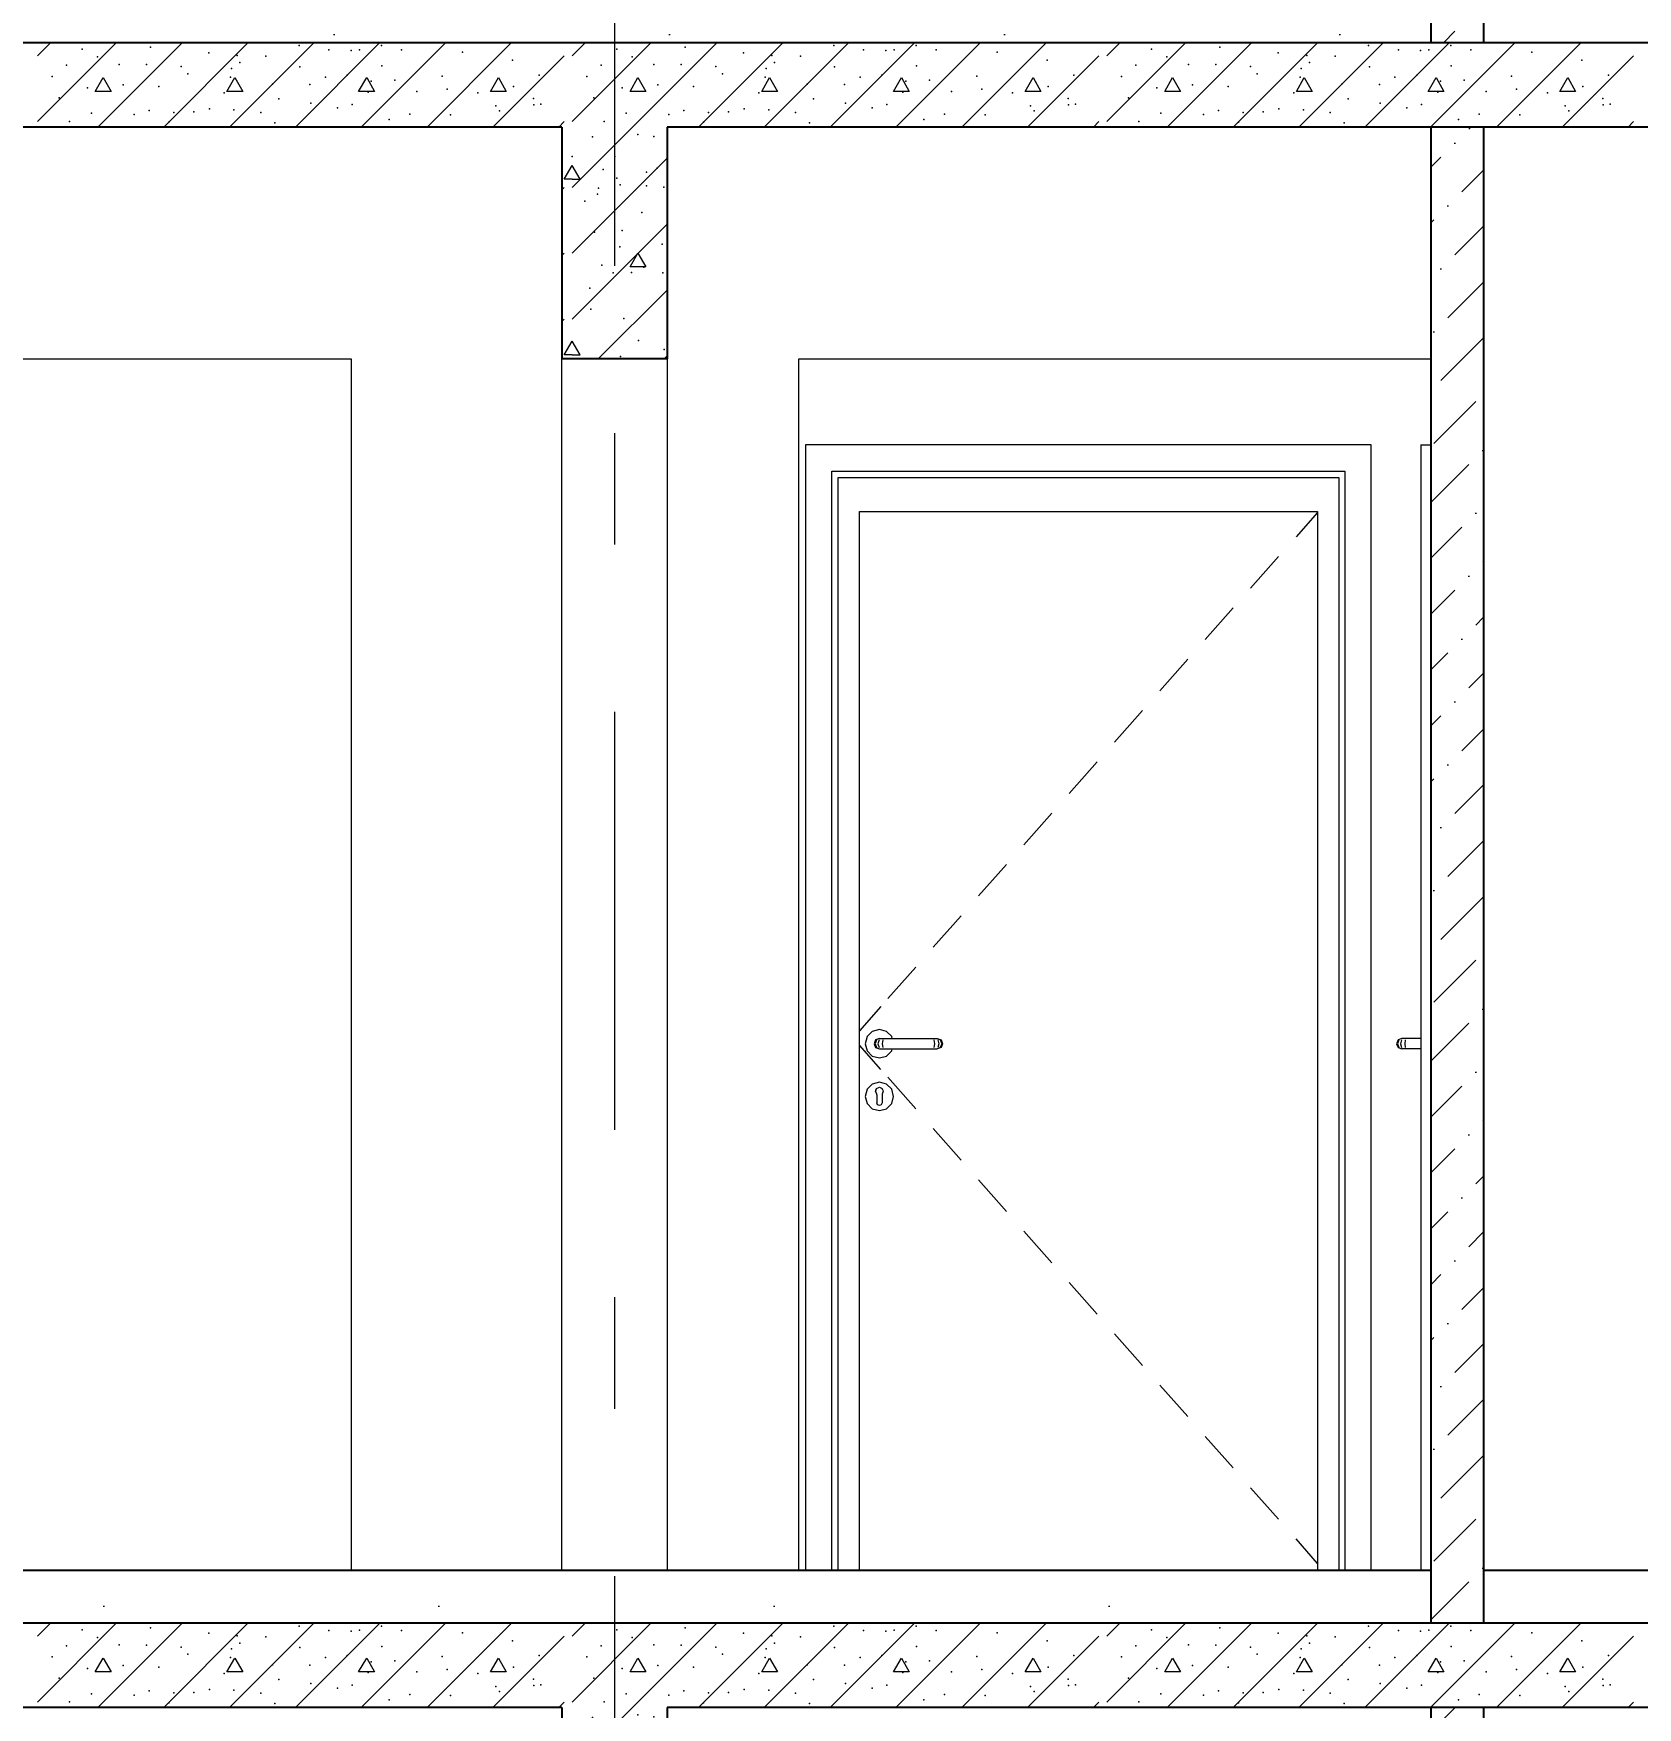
# Model space of a CAD drawing. Header units: millimetres. Extents: x 18162 to 7085488, y 72188 to 247925.
# Drawn here: x 4262510 to 4265555, y 122493 to 125670 of the extents above; entities that cross this region are included whole.
import ezdxf
from ezdxf.enums import TextEntityAlignment as Align

# ---------------------------------------------------------------- set-up
doc = ezdxf.new("R2010")
doc.units = ezdxf.units.MM
doc.header["$MEASUREMENT"] = 0
doc.linetypes.add('Double Dashed', pattern=[1093.611073, 529.166651, -211.666656, 141.111112, -211.666656])
for name, color, linetype in [('Archicad Doors', 7, 'Continuous'), ('Structural - Bearing', 7, 'Continuous'), ('Structural - Grid', 7, 'Continuous')]:
    doc.layers.add(name, color=color, linetype=linetype)
doc.styles.add('GENERATED_STYLE_3', font='', dxfattribs={"width": 0.8})
doc.styles.get('GENERATED_STYLE_3').set_extended_font_data('ISOCPEUR MON')
doc.dimstyles.new('GENERATED_STYLE__12', dxfattribs={"dimtxt": 330.000007, "dimasz": 171, "dimexe": 0.18, "dimexo": 150, "dimgap": 0, "dimtad": 1, "dimdec": 0, "dimzin": 0, "dimdsep": 46, "dimtxsty": 'GENERATED_STYLE_3', "dimblk": 'ARROWHEAD_2', "dimblk1": 'ARROWHEAD_2', "dimblk2": 'ARROWHEAD_2', "dimcen": 0.09, "dimclrd": 13, "dimclre": 13, "dimclrt": 13, "dimadec": 0, "dimazin": 0, "dimtfac": 1, "dimtdec": 4, "dimtmove": 0, "dimatfit": 3, "dimfxl": 1, "dimtolj": 1, "dimtzin": 0, "dimarcsym": 0})
pattern_1 = [(45, (4294986.58, 104752.7), (-106.066, 106.066), [112.5, -37.5, 0, -37.5]), (45, (4294999.84, 104872.03), (-106.066, 106.066), [112.5, -37.5, 0, -37.5])]
pattern_2 = [(0, (4294986.6, 104752.7), (0, 1169.134), [73.125, -601.875]), (0, (4295324.1, 105337.3), (0, 1169.134), [73.125, -601.875]), (60, (4294986.6, 104752.7), (-1012.5, 584.567), [73.125, -601.875]), (60, (4295661.6, 104752.7), (-1012.5, 584.567), [73.125, -601.875]), (120, (4295059.7, 104752.7), (1012.5, 584.567), [73.125, -601.875]), (120, (4295734.7, 104752.7), (1012.5, 584.567), [73.125, -601.875]), (0, (4294986.58, 104865.2), (0, 225), [0, -225, 0, -337.5]), (45, (4295099.08, 104865.2), (-159.099, 159.099), [0, -168.75, 0, -281.25])]

# ---------------------------------------------------------------- blocks, each defined once
blk = doc.blocks.new('*X1321', base_point=(4294986.6, 104752.7))
at = {"layer": 'Structural - Bearing', "color": 7, "linetype": 'Continuous', "lineweight": 9}
for p, q in [((4262517.7, 122628), (4262542.4, 122652.7)), ((4262517.7, 122503), (4262667.4, 122652.7)), ((4262632.4, 122492.7), (4262792.4, 122652.7)), ((4262757.4, 122492.7), (4262917.4, 122652.7)), ((4262882.4, 122492.7), (4263042.4, 122652.7)), ((4263007.4, 122492.7), (4263167.4, 122652.7)), ((4263132.4, 122492.7), (4263292.4, 122652.7)), ((4263257.4, 122492.7), (4263417.4, 122652.7)), ((4263532.8, 122628), (4263557.5, 122652.7)), ((4263532.8, 122503), (4263682.5, 122652.7)), ((4263647.5, 122492.7), (4263807.5, 122652.7)), ((4263772.5, 122492.7), (4263932.5, 122652.7)), ((4263897.5, 122492.7), (4264057.5, 122652.7)), ((4264022.5, 122492.7), (4264182.5, 122652.7)), ((4264147.5, 122492.7), (4264307.5, 122652.7)), ((4264272.5, 122492.7), (4264432.5, 122652.7)), ((4264547.9, 122628), (4264572.6, 122652.7)), ((4264547.9, 122503), (4264697.6, 122652.7)), ((4264662.6, 122492.7), (4264822.6, 122652.7)), ((4264787.6, 122492.7), (4264947.6, 122652.7)), ((4264912.6, 122492.7), (4265072.6, 122652.7)), ((4265037.6, 122492.7), (4265197.6, 122652.7)), ((4265162.6, 122492.7), (4265322.6, 122652.7)), ((4265287.6, 122492.7), (4265447.6, 122652.7)), ((4263382.4, 122492.7), (4263517.7, 122628)), ((4264397.5, 122492.7), (4264532.8, 122628)), ((4265412.6, 122492.7), (4265547.9, 122628)), ((4262627.5, 122560.3), (4262642.7, 122586.3)), ((4262657.6, 122560.3), (4262627.5, 122560.3)), ((4262642.7, 122586.3), (4262657.6, 122560.3)), ((4262877.5, 122560.3), (4262892.7, 122586.3)), ((4262907.6, 122560.3), (4262877.5, 122560.3)), ((4262892.7, 122586.3), (4262907.6, 122560.3)), ((4263127.5, 122560.3), (4263142.7, 122586.3)), ((4263157.6, 122560.3), (4263127.5, 122560.3)), ((4263142.7, 122586.3), (4263157.6, 122560.3)), ((4263377.5, 122560.3), (4263392.7, 122586.3)), ((4263407.6, 122560.3), (4263377.5, 122560.3)), ((4263392.7, 122586.3), (4263407.6, 122560.3)), ((4263642.7, 122560.3), (4263657.8, 122586.3)), ((4263672.7, 122560.3), (4263642.7, 122560.3)), ((4263657.8, 122586.3), (4263672.7, 122560.3)), ((4263892.7, 122560.3), (4263907.8, 122586.3)), ((4263922.7, 122560.3), (4263892.7, 122560.3)), ((4263907.8, 122586.3), (4263922.7, 122560.3)), ((4264142.7, 122560.3), (4264157.8, 122586.3)), ((4264172.7, 122560.3), (4264142.7, 122560.3)), ((4264157.8, 122586.3), (4264172.7, 122560.3)), ((4264392.7, 122560.3), (4264407.8, 122586.3)), ((4264422.7, 122560.3), (4264392.7, 122560.3)), ((4264407.8, 122586.3), (4264422.7, 122560.3)), ((4264657.8, 122560.3), (4264672.9, 122586.3)), ((4264687.8, 122560.3), (4264657.8, 122560.3)), ((4264672.9, 122586.3), (4264687.8, 122560.3)), ((4264907.8, 122560.3), (4264922.9, 122586.3)), ((4264937.8, 122560.3), (4264907.8, 122560.3)), ((4264922.9, 122586.3), (4264937.8, 122560.3)), ((4265157.8, 122560.3), (4265172.9, 122586.3)), ((4265187.8, 122560.3), (4265157.8, 122560.3)), ((4265172.9, 122586.3), (4265187.8, 122560.3)), ((4265407.8, 122560.3), (4265422.9, 122586.3)), ((4265437.8, 122560.3), (4265407.8, 122560.3)), ((4265422.9, 122586.3), (4265437.8, 122560.3)), ((4263507.4, 122492.7), (4263517.7, 122503)), ((4264522.5, 122492.7), (4264532.8, 122503)), ((4265537.6, 122492.7), (4265547.9, 122503))]:
    blk.add_line(p, q, dxfattribs=at)
for p in [(4262602.4, 122640.2), (4262631.6, 122625.7), (4262732.4, 122644), (4262843.2, 122633.7), (4262897.1, 122628.5), (4262951.2, 122627), (4263014.4, 122647), (4263071.1, 122638.9), (4263113.5, 122637.8), (4263128.9, 122639.3), (4263170.6, 122647.1), (4263208.9, 122638.9), (4263324.4, 122634.7), (4263617.5, 122640.2), (4263646.7, 122625.7), (4263747.6, 122644), (4263858.3, 122633.7), (4263912.2, 122628.5), (4263966.3, 122627), (4264029.5, 122647), (4264086.2, 122638.9), (4264128.6, 122637.8), (4264144, 122639.3), (4264185.8, 122647.1), (4264224, 122638.9), (4264339.5, 122634.7), (4264632.6, 122640.2), (4264661.8, 122625.7), (4264762.7, 122644), (4264873.4, 122633.7), (4264927.4, 122628.5), (4264981.5, 122627), (4265044.6, 122647), (4265101.4, 122638.9), (4265143.7, 122637.8), (4265159.2, 122639.3), (4265200.9, 122647.1), (4265239.2, 122638.9), (4265354.6, 122634.7), (4262572.8, 122610.1), (4262673.1, 122611.5), (4262724.8, 122611.2), (4262790.5, 122607.3), (4262803.4, 122593.8), (4262886.3, 122603.8), (4262902.2, 122615), (4263016.1, 122606.9), (4263105.9, 122591.2), (4263171.4, 122608.5), (4263286, 122589.3), (4263419.4, 122619.3), (4263470.3, 122591.2), (4263587.9, 122610.1), (4263688.2, 122611.5), (4263739.9, 122611.2), (4263805.6, 122607.3), (4263818.5, 122593.8), (4263901.4, 122603.8), (4263917.3, 122615), (4264031.2, 122606.9), (4264121, 122591.2), (4264186.5, 122608.5), (4264301.2, 122589.3), (4264434.6, 122619.3), (4264485.5, 122591.2), (4264603, 122610.1), (4264703.3, 122611.5), (4264755, 122611.2), (4264820.7, 122607.3), (4264833.6, 122593.8), (4264916.6, 122603.8), (4264932.4, 122615), (4265046.4, 122606.9), (4265136.2, 122591.2), (4265201.6, 122608.5), (4265316.3, 122589.3), (4265449.7, 122619.3), (4265500.6, 122591.2), (4262545.7, 122588.7), (4262612.7, 122566.8), (4262680.3, 122572.6), (4262747.9, 122569.3), (4262872.4, 122557.4), (4262884.4, 122587.4), (4262963.6, 122573.9), (4263035.1, 122573.2), (4263064.7, 122587.4), (4263145.8, 122559), (4263151, 122579.6), (4263196.1, 122581.5), (4263237.7, 122560.3), (4263295.7, 122564.6), (4263354, 122557.3), (4263421.4, 122569.3), (4263560.8, 122588.7), (4263627.8, 122566.8), (4263695.4, 122572.6), (4263763, 122569.3), (4263887.5, 122557.4), (4263899.5, 122587.4), (4263978.7, 122573.9), (4264050.2, 122573.2), (4264079.8, 122587.4), (4264160.9, 122559), (4264166.1, 122579.6), (4264211.2, 122581.5), (4264252.9, 122560.3), (4264310.8, 122564.6), (4264369.1, 122557.3), (4264436.5, 122569.3), (4264576, 122588.7), (4264642.9, 122566.8), (4264710.5, 122572.6), (4264778.1, 122569.3), (4264902.7, 122557.4), (4264914.7, 122587.4), (4264993.8, 122573.9), (4265065.3, 122573.2), (4265094.9, 122587.4), (4265176.1, 122559), (4265181.2, 122579.6), (4265226.4, 122581.5), (4265268, 122560.3), (4265325.9, 122564.6), (4265384.3, 122557.3), (4265451.6, 122569.3), (4262558.7, 122548.2), (4262844.5, 122526.8), (4262890.8, 122525.6), (4262975.8, 122546.2), (4263036.8, 122538.1), (4263087.5, 122529.2), (4263115.1, 122535.3), (4263387.9, 122532.6), (4263459.6, 122546.6), (4263459.8, 122534.8), (4263473.5, 122535.8), (4263573.8, 122548.2), (4263859.6, 122526.8), (4263906, 122525.6), (4263991, 122546.2), (4264051.9, 122538.1), (4264102.6, 122529.2), (4264130.2, 122535.3), (4264403, 122532.6), (4264474.7, 122546.6), (4264474.9, 122534.8), (4264488.7, 122535.8), (4264589, 122548.2), (4264874.7, 122526.8), (4264921.1, 122525.6), (4265006.1, 122546.2), (4265067, 122538.1), (4265117.7, 122529.2), (4265145.4, 122535.3), (4265418.1, 122532.6), (4265489.9, 122546.6), (4265490, 122534.8), (4265503.8, 122535.8), (4262578.8, 122503.4), (4262620.2, 122518.8), (4262701.1, 122516.2), (4262729.9, 122524.3), (4262767.3, 122501.8), (4262776.6, 122520.4), (4262814.4, 122521.3), (4262941.9, 122520.1), (4262968.5, 122500.6), (4263185.3, 122507.2), (4263224.7, 122517.3), (4263302, 122515.7), (4263394.7, 122523.4), (4263593.9, 122503.4), (4263635.3, 122518.8), (4263716.2, 122516.2), (4263745, 122524.3), (4263782.4, 122501.8), (4263791.7, 122520.4), (4263829.6, 122521.3), (4263957, 122520.1), (4263983.6, 122500.6), (4264200.4, 122507.2), (4264239.9, 122517.3), (4264317.1, 122515.7), (4264409.8, 122523.4), (4264609, 122503.4), (4264650.5, 122518.8), (4264731.4, 122516.2), (4264760.1, 122524.3), (4264797.6, 122501.8), (4264806.8, 122520.4), (4264844.7, 122521.3), (4264972.2, 122520.1), (4264998.8, 122500.6), (4265215.6, 122507.2), (4265255, 122517.3), (4265332.2, 122515.7), (4265425, 122523.4)]:
    blk.add_point(p, dxfattribs=at)
blk = doc.blocks.new('*X1334', base_point=(4294986.6, 104752.7))
at = {"layer": 'Structural - Bearing', "color": 7, "linetype": 'Continuous', "lineweight": 9}
for p, q in [((4262517.7, 125628), (4262542.3, 125652.7)), ((4262517.7, 125503), (4262667.3, 125652.7)), ((4262632.3, 125492.7), (4262792.3, 125652.7)), ((4262757.3, 125492.7), (4262917.3, 125652.7)), ((4262882.3, 125492.7), (4263042.3, 125652.7)), ((4263007.3, 125492.7), (4263167.3, 125652.7)), ((4263132.3, 125492.7), (4263292.3, 125652.7)), ((4263257.3, 125492.7), (4263417.3, 125652.7)), ((4263532.8, 125628), (4263557.5, 125652.7)), ((4263532.8, 125503), (4263682.5, 125652.7)), ((4263647.5, 125492.7), (4263807.5, 125652.7)), ((4263772.5, 125492.7), (4263932.5, 125652.7)), ((4263897.5, 125492.7), (4264057.5, 125652.7)), ((4264022.5, 125492.7), (4264182.5, 125652.7)), ((4264147.5, 125492.7), (4264307.5, 125652.7)), ((4264272.5, 125492.7), (4264432.5, 125652.7)), ((4264547.9, 125628), (4264572.6, 125652.7)), ((4264547.9, 125503), (4264697.6, 125652.7)), ((4264662.6, 125492.7), (4264822.6, 125652.7)), ((4264787.6, 125492.7), (4264947.6, 125652.7)), ((4264912.6, 125492.7), (4265072.6, 125652.7)), ((4265037.6, 125492.7), (4265197.6, 125652.7)), ((4265162.6, 125492.7), (4265322.6, 125652.7)), ((4265287.6, 125492.7), (4265447.6, 125652.7)), ((4263382.3, 125492.7), (4263517.7, 125628)), ((4264397.5, 125492.7), (4264532.8, 125628)), ((4265412.6, 125492.7), (4265547.9, 125628)), ((4262627.5, 125560.4), (4262642.7, 125586.4)), ((4262642.7, 125586.4), (4262657.6, 125560.3)), ((4262877.5, 125560.4), (4262892.7, 125586.4)), ((4262892.7, 125586.4), (4262907.6, 125560.3)), ((4263127.5, 125560.4), (4263142.7, 125586.4)), ((4263142.7, 125586.4), (4263157.6, 125560.3)), ((4263377.5, 125560.4), (4263392.7, 125586.4)), ((4263392.7, 125586.4), (4263407.6, 125560.3)), ((4263642.7, 125560.4), (4263657.8, 125586.4)), ((4263657.8, 125586.4), (4263672.7, 125560.3)), ((4263892.7, 125560.4), (4263907.8, 125586.4)), ((4263907.8, 125586.4), (4263922.7, 125560.3)), ((4264142.7, 125560.4), (4264157.8, 125586.4)), ((4264157.8, 125586.4), (4264172.7, 125560.3)), ((4264392.7, 125560.4), (4264407.8, 125586.4)), ((4264407.8, 125586.4), (4264422.7, 125560.3)), ((4264657.8, 125560.4), (4264672.9, 125586.4)), ((4264672.9, 125586.4), (4264687.8, 125560.3)), ((4264907.8, 125560.4), (4264922.9, 125586.4)), ((4264922.9, 125586.4), (4264937.8, 125560.3)), ((4265157.8, 125560.4), (4265172.9, 125586.4)), ((4265172.9, 125586.4), (4265187.8, 125560.3)), ((4265407.8, 125560.4), (4265422.9, 125586.4)), ((4265422.9, 125586.4), (4265437.8, 125560.3)), ((4262657.6, 125560.3), (4262627.5, 125560.4)), ((4262907.6, 125560.3), (4262877.5, 125560.4)), ((4263157.6, 125560.3), (4263127.5, 125560.4)), ((4263407.6, 125560.3), (4263377.5, 125560.4)), ((4263672.7, 125560.3), (4263642.7, 125560.4)), ((4263922.7, 125560.3), (4263892.7, 125560.4)), ((4264172.7, 125560.3), (4264142.7, 125560.4)), ((4264422.7, 125560.3), (4264392.7, 125560.4)), ((4264687.8, 125560.3), (4264657.8, 125560.4)), ((4264937.8, 125560.3), (4264907.8, 125560.4)), ((4265187.8, 125560.3), (4265157.8, 125560.4)), ((4265437.8, 125560.3), (4265407.8, 125560.4)), ((4263507.3, 125492.7), (4263517.7, 125503)), ((4264522.5, 125492.7), (4264532.8, 125503)), ((4265537.6, 125492.7), (4265547.9, 125503))]:
    blk.add_line(p, q, dxfattribs=at)
for p in [(4262602.4, 125640.2), (4262732.4, 125644.1), (4263014.4, 125647.1), (4263128.9, 125639.4), (4263170.6, 125647.1), (4263617.5, 125640.2), (4263747.6, 125644.1), (4264029.5, 125647.1), (4264144, 125639.4), (4264185.8, 125647.1), (4264632.6, 125640.2), (4264762.7, 125644.1), (4265044.6, 125647.1), (4265159.2, 125639.4), (4265200.9, 125647.1), (4262572.8, 125610.2), (4262631.6, 125625.7), (4262673.1, 125611.6), (4262724.8, 125611.2), (4262843.2, 125633.8), (4262897.1, 125628.6), (4262902.2, 125615), (4262951.2, 125627), (4263071.1, 125638.9), (4263113.5, 125637.8), (4263171.4, 125608.6), (4263208.9, 125638.9), (4263324.4, 125634.7), (4263419.4, 125619.3), (4263587.9, 125610.2), (4263646.7, 125625.7), (4263688.2, 125611.6), (4263739.9, 125611.2), (4263858.3, 125633.8), (4263912.2, 125628.6), (4263917.3, 125615), (4263966.3, 125627), (4264086.2, 125638.9), (4264128.6, 125637.8), (4264186.5, 125608.6), (4264224, 125638.9), (4264339.5, 125634.7), (4264434.6, 125619.3), (4264603, 125610.2), (4264661.8, 125625.7), (4264703.3, 125611.6), (4264755, 125611.2), (4264873.4, 125633.8), (4264927.4, 125628.6), (4264932.4, 125615), (4264981.5, 125627), (4265101.4, 125638.9), (4265143.7, 125637.8), (4265201.6, 125608.6), (4265239.2, 125638.9), (4265354.6, 125634.7), (4265449.7, 125619.3), (4262545.7, 125588.7), (4262790.5, 125607.3), (4262803.4, 125593.9), (4262884.4, 125587.4), (4262886.3, 125603.9), (4263016.1, 125606.9), (4263064.7, 125587.4), (4263105.9, 125591.3), (4263151, 125579.7), (4263196.1, 125581.6), (4263286, 125589.3), (4263470.3, 125591.3), (4263560.8, 125588.7), (4263805.6, 125607.3), (4263818.5, 125593.9), (4263899.5, 125587.4), (4263901.4, 125603.9), (4264031.2, 125606.9), (4264079.8, 125587.4), (4264121, 125591.3), (4264166.1, 125579.7), (4264211.2, 125581.6), (4264301.2, 125589.3), (4264485.5, 125591.3), (4264576, 125588.7), (4264820.7, 125607.3), (4264833.6, 125593.9), (4264914.7, 125587.4), (4264916.6, 125603.9), (4265046.4, 125606.9), (4265094.9, 125587.4), (4265136.2, 125591.3), (4265181.2, 125579.7), (4265226.4, 125581.6), (4265316.3, 125589.3), (4265500.6, 125591.3), (4262558.7, 125548.2), (4262612.7, 125566.8), (4262680.3, 125572.6), (4262747.9, 125569.4), (4262872.4, 125557.5), (4262963.6, 125573.9), (4262975.8, 125546.2), (4263035.1, 125573.3), (4263145.8, 125559.1), (4263237.7, 125560.4), (4263295.7, 125564.7), (4263354, 125557.3), (4263421.4, 125569.4), (4263459.6, 125546.7), (4263573.8, 125548.2), (4263627.8, 125566.8), (4263695.4, 125572.6), (4263763, 125569.4), (4263887.5, 125557.5), (4263978.7, 125573.9), (4263991, 125546.2), (4264050.2, 125573.3), (4264160.9, 125559.1), (4264252.9, 125560.4), (4264310.8, 125564.7), (4264369.1, 125557.3), (4264436.5, 125569.4), (4264474.7, 125546.7), (4264589, 125548.2), (4264642.9, 125566.8), (4264710.5, 125572.6), (4264778.1, 125569.4), (4264902.7, 125557.5), (4264993.8, 125573.9), (4265006.1, 125546.2), (4265065.3, 125573.3), (4265176.1, 125559.1), (4265268, 125560.4), (4265325.9, 125564.7), (4265384.3, 125557.3), (4265451.6, 125569.4), (4265489.9, 125546.7), (4262620.2, 125518.9), (4262701.1, 125516.2), (4262729.9, 125524.3), (4262776.6, 125520.4), (4262814.4, 125521.4), (4262844.5, 125526.9), (4262890.8, 125525.6), (4262941.9, 125520.1), (4263036.8, 125538.1), (4263087.5, 125529.2), (4263115.1, 125535.3), (4263224.7, 125517.3), (4263302, 125515.8), (4263387.9, 125532.7), (4263394.7, 125523.5), (4263459.8, 125534.9), (4263473.5, 125535.9), (4263635.3, 125518.9), (4263716.2, 125516.2), (4263745, 125524.3), (4263791.7, 125520.4), (4263829.6, 125521.4), (4263859.6, 125526.9), (4263906, 125525.6), (4263957, 125520.1), (4264051.9, 125538.1), (4264102.6, 125529.2), (4264130.2, 125535.3), (4264239.9, 125517.3), (4264317.1, 125515.8), (4264403, 125532.7), (4264409.8, 125523.5), (4264474.9, 125534.9), (4264488.7, 125535.9), (4264650.5, 125518.9), (4264731.4, 125516.2), (4264760.1, 125524.3), (4264806.8, 125520.4), (4264844.7, 125521.4), (4264874.7, 125526.9), (4264921.1, 125525.6), (4264972.2, 125520.1), (4265067, 125538.1), (4265117.7, 125529.2), (4265145.4, 125535.3), (4265255, 125517.3), (4265332.2, 125515.8), (4265418.1, 125532.7), (4265425, 125523.5), (4265490, 125534.9), (4265503.8, 125535.9), (4262578.8, 125503.4), (4262767.3, 125501.9), (4262968.5, 125500.6), (4263185.3, 125507.2), (4263593.9, 125503.4), (4263782.4, 125501.9), (4263983.6, 125500.6), (4264200.4, 125507.2), (4264609, 125503.4), (4264797.6, 125501.9), (4264998.8, 125500.6), (4265215.6, 125507.2)]:
    blk.add_point(p, dxfattribs=at)
blk = doc.blocks.new('*X1459', base_point=(4294986.6, 104752.7))
at = {"layer": 'Structural - Bearing', "color": 7, "linetype": 'Continuous', "lineweight": 9}
for p, q in [((4263532.8, 122378), (4263647.5, 122492.7)), ((4263532.8, 122253), (4263713.1, 122433.3)), ((4263517.7, 122393.7), (4263532.8, 122419.7)), ((4263547.9, 122393.7), (4263532.8, 122419.7)), ((4263513.1, 122373.4), (4263517.7, 122378)), ((4263532.8, 122393.6), (4263517.7, 122393.7)), ((4263532.8, 122393.6), (4263547.9, 122393.7)), ((4263532.8, 122128), (4263713.1, 122308.3)), ((4263513.1, 122248.4), (4263517.7, 122253)), ((4263642.7, 122227), (4263657.8, 122253)), ((4263657.8, 122253), (4263672.7, 122227)), ((4263672.7, 122227), (4263642.7, 122227)), ((4263582.5, 122052.7), (4263713.1, 122183.3)), ((4263513.1, 122123.4), (4263517.7, 122128)), ((4263517.7, 122060.3), (4263532.8, 122086.3)), ((4263547.9, 122060.3), (4263532.8, 122086.3)), ((4263532.8, 122060.3), (4263517.7, 122060.3)), ((4263532.8, 122060.3), (4263547.9, 122060.3)), ((4263707.5, 122052.7), (4263713.1, 122058.3))]:
    blk.add_line(p, q, dxfattribs=at)
for p in [(4263571.3, 122474), (4263657.3, 122478.6), (4263687.9, 122475), (4263532.8, 122436.7), (4263613.6, 122436.7), (4263591.7, 122412.2), (4263673.8, 122406.7), (4263694.1, 122414.2), (4263583.1, 122376.6), (4263617.5, 122395.5), (4263623.9, 122382.6), (4263673.8, 122381), (4263706.7, 122378.2), (4263557, 122351.7), (4263580.9, 122365), (4263665, 122330.3), (4263575.4, 122293.2), (4263627.8, 122296.3), (4263623.3, 122265.4), (4263703.8, 122270.6), (4263589.3, 122230.4), (4263610.6, 122216.1), (4263645.8, 122216.5), (4263669, 122226.8), (4263705.2, 122215.9), (4263566.1, 122186.6), (4263568, 122147.1), (4263631, 122129.4), (4263658.8, 122087.7), (4263624.8, 122056.8), (4263707.2, 122070.6)]:
    blk.add_point(p, dxfattribs=at)
blk = doc.blocks.new('*X1460', base_point=(4294986.6, 104752.7))
at = {"layer": 'Structural - Bearing', "color": 7, "linetype": 'Continuous', "lineweight": 9}
for p, q in [((4263532.8, 125378), (4263647.5, 125492.7)), ((4263517.7, 125393.7), (4263532.8, 125419.7)), ((4263532.8, 125253), (4263713.1, 125433.3)), ((4263547.9, 125393.7), (4263532.8, 125419.7)), ((4263532.8, 125393.7), (4263517.7, 125393.7)), ((4263532.8, 125393.7), (4263547.9, 125393.7)), ((4263513.1, 125373.5), (4263517.7, 125378)), ((4263532.8, 125128), (4263713.1, 125308.3)), ((4263513.1, 125248.5), (4263517.7, 125253)), ((4263642.7, 125227), (4263657.8, 125253.1)), ((4263672.7, 125227), (4263642.7, 125227)), ((4263657.8, 125253.1), (4263672.7, 125227)), ((4263582.5, 125052.7), (4263713.1, 125183.3)), ((4263513.1, 125123.5), (4263517.7, 125128)), ((4263517.7, 125060.4), (4263532.8, 125086.4)), ((4263547.9, 125060.4), (4263532.8, 125086.4)), ((4263532.8, 125060.4), (4263517.7, 125060.4)), ((4263532.8, 125060.4), (4263547.9, 125060.4)), ((4263707.5, 125052.7), (4263713.1, 125058.3))]:
    blk.add_line(p, q, dxfattribs=at)
for p in [(4263571.3, 125474), (4263657.3, 125478.7), (4263687.9, 125475), (4263532.8, 125436.7), (4263613.6, 125436.7), (4263591.7, 125412.3), (4263617.5, 125395.5), (4263673.8, 125406.7), (4263694.1, 125414.3), (4263580.9, 125365.1), (4263583.1, 125376.7), (4263623.9, 125382.7), (4263673.8, 125381.1), (4263706.7, 125378.2), (4263557, 125351.8), (4263665, 125330.3), (4263575.4, 125293.2), (4263627.8, 125296.4), (4263623.3, 125265.4), (4263703.8, 125270.6), (4263589.3, 125230.5), (4263669, 125226.8), (4263610.6, 125216.2), (4263645.8, 125216.5), (4263705.2, 125216), (4263566.1, 125186.6), (4263568, 125147.2), (4263631, 125129.4), (4263658.8, 125087.7), (4263707.2, 125070.7), (4263624.8, 125056.8)]:
    blk.add_point(p, dxfattribs=at)
blk = doc.blocks.new('Standard grid marker[365]_3', base_point=(4263613.1, 164752.7))
at = {"layer": 'Structural - Grid', "color": 13, "linetype": 'Double Dashed', "lineweight": 13, "ltscale": 1.5}
blk.add_line((4263613.1, 163752.7), (4263613.1, 97752.7), dxfattribs=at)
at = {"layer": 'Structural - Grid', "color": 13, "lineweight": 13, "style": 'GENERATED_STYLE_3'}
blk.add_attdef('AC_MarkerText_1', text='', height=375, rotation=360, dxfattribs=at).set_placement((4263613.1, 96490.2), align=Align.TOP_CENTER)
blk = doc.blocks.new('*D1659', base_point=(4294986.6, 104752.7))
at = {"color": 12, "linetype": 'Continuous', "lineweight": 35}
for p, q in [((4268368, 122557.7), (4268593, 122427.8)), ((4268368, 119817.7), (4268593, 119687.8))]:
    blk.add_line(p, q, dxfattribs=at)
at = {"color": 13, "linetype": 'Continuous', "lineweight": 13}
for p, q in [((4268649.2, 122492.7), (4268311.7, 122492.7)), ((4268480.5, 119752.7), (4268480.5, 122492.7)), ((4268649.2, 119752.7), (4268311.7, 119752.7))]:
    blk.add_line(p, q, dxfattribs=at)
at = {"color": 13, "lineweight": 13, "char_height": 330, "attachment_point": 7, "rotation": 90, "style": 'GENERATED_STYLE_3'}
for s, insert in [('\\A1;{\\pql;\\fISOCPEUR MON|b0|i0|c0|p0;\\W0.800000;260}', (4268510.3, 121874.4)), ('\\A1;{\\pql;\\fISOCPEUR MON|b0|i0|c0|p0;\\W0.800000;2,740}', (4268576.1, 120417.9))]:
    blk.add_mtext(s, dxfattribs=dict(at, insert=insert))
blk = doc.blocks.new('ARROWHEAD_2')
at = {"color": 0, "linetype": 'Continuous', "lineweight": 0}
for p, q in [((-0.378, -0.655), (0.378, 0.655)), ((0, 0), (-1, 0))]:
    blk.add_line(p, q, dxfattribs=at)
blk = doc.blocks.new('*D1660', base_point=(4294986.6, 104752.7))
at = {"color": 12, "linetype": 'Continuous', "lineweight": 35}
for p, q in [((4268368, 122817.7), (4268593, 122687.8)), ((4268368, 122557.7), (4268593, 122427.8))]:
    blk.add_line(p, q, dxfattribs=at)
at = {"color": 13, "linetype": 'Continuous', "lineweight": 13}
for p, q in [((4268649.2, 122752.7), (4268311.7, 122752.7)), ((4268480.5, 122492.7), (4268480.5, 122752.7)), ((4268649.2, 122492.7), (4268311.7, 122492.7))]:
    blk.add_line(p, q, dxfattribs=at)
blk = doc.blocks.new('*D1661', base_point=(4294986.6, 104752.7))
at = {"color": 12, "linetype": 'Continuous', "lineweight": 35}
for p, q in [((4268368, 125557.7), (4268593, 125427.8)), ((4268368, 122817.7), (4268593, 122687.8))]:
    blk.add_line(p, q, dxfattribs=at)
at = {"color": 13, "linetype": 'Continuous', "lineweight": 13}
for p, q in [((4268649.2, 125492.7), (4268311.7, 125492.7)), ((4268480.5, 122752.7), (4268480.5, 125492.7)), ((4268649.2, 122752.7), (4268311.7, 122752.7))]:
    blk.add_line(p, q, dxfattribs=at)
at = {"color": 13, "lineweight": 13, "char_height": 330, "attachment_point": 7, "rotation": 90, "style": 'GENERATED_STYLE_3'}
for s, insert in [('\\A1;{\\pql;\\fISOCPEUR MON|b0|i0|c0|p0;\\W0.800000;260}', (4268510.3, 124874.4)), ('\\A1;{\\pql;\\fISOCPEUR MON|b0|i0|c0|p0;\\W0.800000;2,740}', (4268576.1, 123417.9))]:
    blk.add_mtext(s, dxfattribs=dict(at, insert=insert))
blk = doc.blocks.new('*D1662', base_point=(4294986.6, 104752.7))
at = {"color": 12, "linetype": 'Continuous', "lineweight": 35}
for p, q in [((4268368, 125817.7), (4268593, 125687.8)), ((4268368, 125557.7), (4268593, 125427.8))]:
    blk.add_line(p, q, dxfattribs=at)
at = {"color": 13, "linetype": 'Continuous', "lineweight": 13}
for p, q in [((4268649.2, 125752.7), (4268311.7, 125752.7)), ((4268480.5, 125492.7), (4268480.5, 125752.7)), ((4268649.2, 125492.7), (4268311.7, 125492.7))]:
    blk.add_line(p, q, dxfattribs=at)
blk = doc.blocks.new('*D1703', base_point=(4294986.6, 104752.7))
at = {"color": 12, "linetype": 'Continuous', "lineweight": 35}
for p, q in [((4271333.2, 122117.7), (4271558.2, 121987.8)), ((4271333.2, 119817.7), (4271558.2, 119687.8))]:
    blk.add_line(p, q, dxfattribs=at)
at = {"color": 13, "linetype": 'Continuous', "lineweight": 13}
for p, q in [((4271614.4, 122052.7), (4270763.1, 122052.7)), ((4271445.7, 119752.7), (4271445.7, 122052.7)), ((4271614.4, 119752.7), (4271276.9, 119752.7))]:
    blk.add_line(p, q, dxfattribs=at)
at = {"color": 13, "lineweight": 13, "char_height": 330, "attachment_point": 7, "rotation": 90, "style": 'GENERATED_STYLE_3'}
for s, insert in [('\\A1;{\\pql;\\fISOCPEUR MON|b0|i0|c0|p0;\\W0.800000;440}', (4271096, 121969.7)), ('\\A1;{\\pql;\\fISOCPEUR MON|b0|i0|c0|p0;\\W0.800000;2,300}', (4271541.3, 120764.4)), ('\\A1;{\\pql;\\fISOCPEUR MON|b0|i0|c0|p0;\\W0.800000;260}', (4271475.5, 119817.7))]:
    blk.add_mtext(s, dxfattribs=dict(at, insert=insert))
blk = doc.blocks.new('*D1704', base_point=(4294986.6, 104752.7))
at = {"color": 12, "linetype": 'Continuous', "lineweight": 35}
for p, q in [((4271333.2, 122557.7), (4271558.2, 122427.8)), ((4271333.2, 122117.7), (4271558.2, 121987.8))]:
    blk.add_line(p, q, dxfattribs=at)
at = {"color": 13, "linetype": 'Continuous', "lineweight": 13}
for p, q in [((4271614.4, 122492.7), (4271276.9, 122492.7)), ((4271445.7, 122052.7), (4271445.7, 122492.7)), ((4271614.4, 122052.7), (4270763.1, 122052.7))]:
    blk.add_line(p, q, dxfattribs=at)
blk = doc.blocks.new('*D1705', base_point=(4294986.6, 104752.7))
at = {"color": 12, "linetype": 'Continuous', "lineweight": 35}
for p, q in [((4271333.2, 122817.7), (4271558.2, 122687.8)), ((4271333.2, 122557.7), (4271558.2, 122427.8))]:
    blk.add_line(p, q, dxfattribs=at)
at = {"color": 13, "linetype": 'Continuous', "lineweight": 13}
for p, q in [((4271614.4, 122752.7), (4271276.9, 122752.7)), ((4271445.7, 122492.7), (4271445.7, 122752.7)), ((4271614.4, 122492.7), (4271276.9, 122492.7))]:
    blk.add_line(p, q, dxfattribs=at)
blk = doc.blocks.new('*D1706', base_point=(4294986.6, 104752.7))
at = {"color": 12, "linetype": 'Continuous', "lineweight": 35}
for p, q in [((4271333.2, 125117.7), (4271558.2, 124987.8)), ((4271333.2, 122817.7), (4271558.2, 122687.8))]:
    blk.add_line(p, q, dxfattribs=at)
at = {"color": 13, "linetype": 'Continuous', "lineweight": 13}
for p, q in [((4271614.4, 125052.7), (4270763.1, 125052.7)), ((4271445.7, 122752.7), (4271445.7, 125052.7)), ((4271614.4, 122752.7), (4271276.9, 122752.7))]:
    blk.add_line(p, q, dxfattribs=at)
at = {"color": 13, "lineweight": 13, "char_height": 330, "attachment_point": 7, "rotation": 90, "style": 'GENERATED_STYLE_3'}
for s, insert in [('\\A1;{\\pql;\\fISOCPEUR MON|b0|i0|c0|p0;\\W0.800000;440}', (4271096, 124969.7)), ('\\A1;{\\pql;\\fISOCPEUR MON|b0|i0|c0|p0;\\W0.800000;2,300}', (4271541.3, 123764.4)), ('\\A1;{\\pql;\\fISOCPEUR MON|b0|i0|c0|p0;\\W0.800000;260}', (4271475.5, 122817.7))]:
    blk.add_mtext(s, dxfattribs=dict(at, insert=insert))
blk = doc.blocks.new('*D1707', base_point=(4294986.6, 104752.7))
at = {"color": 12, "linetype": 'Continuous', "lineweight": 35}
for p, q in [((4271333.2, 125557.7), (4271558.2, 125427.8)), ((4271333.2, 125117.7), (4271558.2, 124987.8))]:
    blk.add_line(p, q, dxfattribs=at)
at = {"color": 13, "linetype": 'Continuous', "lineweight": 13}
for p, q in [((4271614.4, 125492.7), (4271276.9, 125492.7)), ((4271445.7, 125052.7), (4271445.7, 125492.7)), ((4271614.4, 125052.7), (4270763.1, 125052.7))]:
    blk.add_line(p, q, dxfattribs=at)
blk = doc.blocks.new('*D1708', base_point=(4294986.6, 104752.7))
at = {"color": 12, "linetype": 'Continuous', "lineweight": 35}
for p, q in [((4271333.2, 125817.7), (4271558.2, 125687.8)), ((4271333.2, 125557.7), (4271558.2, 125427.8))]:
    blk.add_line(p, q, dxfattribs=at)
at = {"color": 13, "linetype": 'Continuous', "lineweight": 13}
for p, q in [((4271614.4, 125752.7), (4271276.9, 125752.7)), ((4271445.7, 125492.7), (4271445.7, 125752.7)), ((4271614.4, 125492.7), (4271276.9, 125492.7))]:
    blk.add_line(p, q, dxfattribs=at)

msp = doc.modelspace()

# ---------------------------------------------------------------- hatches: boundary and pattern name
at = {"layer": 'Structural - Bearing', "linetype": 'Continuous', "lineweight": 9}
h = msp.add_hatch(dxfattribs=at)
h.set_pattern_fill('Dot___Dashed_0003', style=0, pattern_type=2)
h.set_pattern_definition(pattern_1)
h.paths.add_polyline_path([(4265263.1, 128492.7), (4265163.1, 128492.7), (4265163.1, 125652.7), (4265263.1, 125652.7)])
h = msp.add_hatch(dxfattribs=at)
h.set_pattern_fill('Lightweight_Concrete_0003', style=0, pattern_type=2)
h.set_pattern_definition(pattern_2)
h.paths.add_polyline_path([(4259913.1, 125752.7), (4259913.1, 125652.7), (4265163.1, 125652.7), (4265163.1, 125752.7)])
h = msp.add_hatch(dxfattribs=at)
h.set_pattern_fill('Lightweight_Concrete_0003', style=0, pattern_type=2)
h.set_pattern_definition(pattern_2)
h.paths.add_polyline_path([(4265263.1, 125752.7), (4265263.1, 125652.7), (4267513.1, 125652.7), (4267513.1, 125752.7)])
h = msp.add_hatch(dxfattribs=at)
h.set_pattern_fill('Dot___Dashed_0003', style=0, pattern_type=2)
h.set_pattern_definition(pattern_1)
h.paths.add_polyline_path([(4265263.1, 125492.7), (4265163.1, 125492.7), (4265163.1, 122652.7), (4265263.1, 122652.7)])
h = msp.add_hatch(dxfattribs=at)
h.set_pattern_fill('Lightweight_Concrete_0003', style=0, pattern_type=2)
h.set_pattern_definition(pattern_2)
h.paths.add_polyline_path([(4259913.1, 122752.7), (4259913.1, 122652.7), (4265163.1, 122652.7), (4265163.1, 122752.7)])
h = msp.add_hatch(dxfattribs=at)
h.set_pattern_fill('Lightweight_Concrete_0003', style=0, pattern_type=2)
h.set_pattern_definition(pattern_2)
h.paths.add_polyline_path([(4265263.1, 122752.7), (4265263.1, 122652.7), (4267513.1, 122652.7), (4267513.1, 122752.7)])
h = msp.add_hatch(dxfattribs=at)
h.set_pattern_fill('Dot___Dashed_0003', style=0, pattern_type=2)
h.set_pattern_definition(pattern_1)
h.paths.add_polyline_path([(4265263.1, 122492.7), (4265163.1, 122492.7), (4265163.1, 119652.7), (4265263.1, 119652.7)])

# ---------------------------------------------------------------- linework, layer by layer
at = {"layer": 'Archicad Doors', "color": 7, "linetype": 'Continuous', "lineweight": 9}
for p, q in [((4260413.3, 125052.7), (4263113.3, 125052.7)), ((4263113.3, 125052.7), (4263113.3, 122752.7)), ((4263513.1, 122752.7), (4263513.1, 125052.7)), ((4263713.1, 125052.7), (4263713.1, 122752.7)), ((4263963.1, 122752.7), (4263963.1, 125052.7)), ((4263963.1, 125052.7), (4265163.1, 125052.7)), ((4263976.1, 124889.7), (4263976.1, 122752.7)), ((4265050.1, 124889.7), (4263976.1, 124889.7)), ((4265050.1, 122752.7), (4265050.1, 124889.7)), ((4265144.1, 124889.7), (4265144.1, 122752.7)), ((4265144.1, 124889.7), (4265163.1, 124889.7)), ((4264026.1, 122752.7), (4264026.1, 124839.7)), ((4264026.1, 124839.7), (4265000.1, 124839.7)), ((4264038.1, 122752.7), (4264038.1, 124827.7)), ((4264038.1, 124827.7), (4264988.1, 124827.7)), ((4264988.1, 124827.7), (4264988.1, 122752.7)), ((4265000.1, 124839.7), (4265000.1, 122752.7)), ((4264078.1, 122752.7), (4264078.1, 124762.7)), ((4264078.1, 124762.7), (4264948.1, 124762.7)), ((4264948.1, 124761.1), (4264907.1, 124714.8)), ((4264948.1, 124762.7), (4264948.1, 122752.7)), ((4264874, 124677.3), (4264821, 124617.4)), ((4264787.9, 124579.9), (4264734.9, 124520)), ((4264701.7, 124482.5), (4264648.8, 124422.6)), ((4264615.6, 124385.2), (4264562.6, 124325.2)), ((4264529.5, 124287.8), (4264476.5, 124227.8)), ((4264443.4, 124190.4), (4264390.4, 124130.5)), ((4264357.3, 124093), (4264304.3, 124033.1)), ((4264271.2, 123995.6), (4264218.2, 123935.7)), ((4264185.1, 123898.2), (4264132.1, 123838.3)), ((4264119.1, 123823.6), (4264078.1, 123777.3)), ((4264092.7, 123766.2), (4264089.1, 123752.7)), ((4264102.6, 123776.1), (4264092.7, 123766.2)), ((4264116.1, 123779.7), (4264102.6, 123776.1)), ((4264129.6, 123776.1), (4264116.1, 123779.7)), ((4264139.5, 123766.2), (4264129.6, 123776.1)), ((4264140.4, 123762.7), (4264139.5, 123766.2)), ((4264119.1, 123703.8), (4264078.1, 123750.1)), ((4264089.1, 123752.7), (4264092.7, 123739.2)), ((4264092.7, 123739.2), (4264102.6, 123729.3)), ((4264109, 123759.8), (4264106.1, 123752.7)), ((4264106.1, 123752.7), (4264109, 123745.6)), ((4264110.6, 123759.8), (4264107.8, 123752.7)), ((4264107.8, 123752.7), (4264110.6, 123745.6)), ((4264116.1, 123762.7), (4264109, 123759.8)), ((4264109, 123745.6), (4264116.1, 123742.7)), ((4264115.4, 123759.8), (4264113.3, 123752.7)), ((4264113.3, 123752.7), (4264115.4, 123745.6)), ((4264116.1, 123762.7), (4264117.2, 123762.7)), ((4264116.1, 123742.7), (4264117.2, 123742.7)), ((4264117.2, 123762.7), (4264120.5, 123762.7)), ((4264117.2, 123742.7), (4264120.5, 123742.7)), ((4264120.5, 123762.7), (4264125.4, 123762.7)), ((4264120.5, 123742.7), (4264125.4, 123742.7)), ((4264122.6, 123759.8), (4264121.5, 123752.7)), ((4264121.5, 123752.7), (4264122.6, 123745.6)), ((4264125.4, 123762.7), (4264131.1, 123762.7)), ((4264125.4, 123742.7), (4264131.1, 123742.7)), ((4264129.6, 123729.3), (4264139.5, 123739.2)), ((4264131.1, 123762.7), (4264211.1, 123762.7)), ((4264131.1, 123742.7), (4264211.1, 123742.7)), ((4264139.5, 123739.2), (4264140.4, 123742.7)), ((4264211.1, 123762.7), (4264216.8, 123762.7)), ((4264211.1, 123742.7), (4264216.8, 123742.7)), ((4264216.8, 123762.7), (4264221.7, 123762.7)), ((4264216.8, 123742.7), (4264221.7, 123742.7)), ((4264219.6, 123759.8), (4264220.7, 123752.7)), ((4264220.7, 123752.7), (4264219.6, 123745.6)), ((4264221.7, 123762.7), (4264225, 123762.7)), ((4264221.7, 123742.7), (4264225, 123742.7)), ((4264225, 123762.7), (4264226.1, 123762.7)), ((4264225, 123742.7), (4264226.1, 123742.7)), ((4264226.1, 123762.7), (4264233.2, 123759.8)), ((4264233.2, 123745.6), (4264226.1, 123742.7)), ((4264226.8, 123759.8), (4264228.9, 123752.7)), ((4264228.9, 123752.7), (4264226.8, 123745.6)), ((4264231.6, 123759.8), (4264234.4, 123752.7)), ((4264234.4, 123752.7), (4264231.6, 123745.6)), ((4264233.2, 123759.8), (4264236.1, 123752.7)), ((4264236.1, 123752.7), (4264233.2, 123745.6)), ((4265101, 123759.8), (4265098.1, 123752.7)), ((4265098.1, 123752.7), (4265101, 123745.6)), ((4265102.6, 123759.8), (4265099.8, 123752.7)), ((4265099.8, 123752.7), (4265102.6, 123745.6)), ((4265108.1, 123762.7), (4265101, 123759.8)), ((4265101, 123745.6), (4265108.1, 123742.7)), ((4265107.4, 123759.8), (4265105.3, 123752.7)), ((4265105.3, 123752.7), (4265107.4, 123745.6)), ((4265109.2, 123762.7), (4265108.1, 123762.7)), ((4265109.2, 123742.7), (4265108.1, 123742.7)), ((4265112.5, 123762.7), (4265109.2, 123762.7)), ((4265112.5, 123742.7), (4265109.2, 123742.7)), ((4265117.4, 123762.7), (4265112.5, 123762.7)), ((4265117.4, 123742.7), (4265112.5, 123742.7)), ((4265114.6, 123759.8), (4265113.5, 123752.7)), ((4265113.5, 123752.7), (4265114.6, 123745.6)), ((4265123.1, 123762.7), (4265117.4, 123762.7)), ((4265123.1, 123742.7), (4265117.4, 123742.7)), ((4265144.1, 123762.7), (4265123.1, 123762.7)), ((4265144.1, 123742.7), (4265123.1, 123742.7)), ((4264102.6, 123729.3), (4264116.1, 123725.7)), ((4264116.1, 123725.7), (4264129.6, 123729.3)), ((4264102.6, 123676.1), (4264092.7, 123666.2)), ((4264116.1, 123679.7), (4264102.6, 123676.1)), ((4264110.7, 123667.8), (4264116.1, 123670.1)), ((4264129.6, 123676.1), (4264116.1, 123679.7)), ((4264116.1, 123670.1), (4264121.5, 123667.8)), ((4264139.5, 123666.2), (4264129.6, 123676.1)), ((4264185.1, 123629.2), (4264132.1, 123689.1)), ((4264092.7, 123666.2), (4264089.1, 123652.7)), ((4264089.1, 123652.7), (4264092.7, 123639.2)), ((4264092.7, 123639.2), (4264102.6, 123629.3)), ((4264109.4, 123664.3), (4264108.6, 123662.4)), ((4264111.1, 123657.1), (4264108.6, 123662.4)), ((4264109.4, 123664.3), (4264110.7, 123667.8)), ((4264111.1, 123655.6), (4264111.1, 123657.1)), ((4264111.1, 123655.6), (4264111.1, 123652.7)), ((4264111.1, 123652.7), (4264111.1, 123649.8)), ((4264111.1, 123649.8), (4264111.1, 123644)), ((4264111.1, 123644), (4264111.1, 123640.2)), ((4264112.6, 123636.7), (4264111.1, 123640.2)), ((4264121.1, 123640.2), (4264119.6, 123636.7)), ((4264123.6, 123662.4), (4264121.1, 123657.1)), ((4264121.1, 123657.1), (4264121.1, 123655.6)), ((4264121.1, 123655.6), (4264121.1, 123652.7)), ((4264121.1, 123652.7), (4264121.1, 123649.8)), ((4264121.1, 123649.8), (4264121.1, 123644)), ((4264121.1, 123644), (4264121.1, 123640.2)), ((4264122.8, 123664.3), (4264121.5, 123667.8)), ((4264122.8, 123664.3), (4264123.6, 123662.4)), ((4264129.6, 123629.3), (4264139.5, 123639.2)), ((4264143.1, 123652.7), (4264139.5, 123666.2)), ((4264139.5, 123639.2), (4264143.1, 123652.7)), ((4264102.6, 123629.3), (4264116.1, 123625.7)), ((4264116.1, 123635.2), (4264112.6, 123636.7)), ((4264119.6, 123636.7), (4264116.1, 123635.2)), ((4264116.1, 123625.7), (4264129.6, 123629.3)), ((4264271.2, 123531.8), (4264218.2, 123591.7)), ((4264357.3, 123434.4), (4264304.3, 123494.3)), ((4264443.4, 123337), (4264390.4, 123397)), ((4264529.5, 123239.6), (4264476.5, 123299.6)), ((4264615.6, 123142.2), (4264562.6, 123202.2)), ((4264701.7, 123044.9), (4264648.8, 123104.8)), ((4264787.9, 122947.5), (4264734.9, 123007.4)), ((4264874, 122850.1), (4264821, 122910)), ((4264948.1, 122766.3), (4264907.1, 122812.6))]:
    msp.add_line(p, q, dxfattribs=at)
at = {"layer": 'Structural - Bearing', "color": 7, "linetype": 'Continuous', "lineweight": 25}
for p, q in [((4265163.1, 125752.7), (4265163.1, 125652.7)), ((4265263.1, 125752.7), (4265263.1, 125652.7)), ((4263513.1, 125492.7), (4259913.1, 125492.7)), ((4263513.1, 125492.7), (4263513.1, 125052.7)), ((4265163.1, 125492.7), (4263713.1, 125492.7)), ((4263713.1, 125492.7), (4263713.1, 125052.7)), ((4265163.1, 125492.7), (4265163.1, 122752.7)), ((4265263.1, 125492.7), (4265163.1, 125492.7)), ((4265263.1, 125492.7), (4265263.1, 122752.7)), ((4267513.1, 125492.7), (4265263.1, 125492.7)), ((4263713.1, 125052.7), (4263513.1, 125052.7)), ((4265163.1, 122752.7), (4259913.1, 122752.7)), ((4265163.1, 122752.7), (4265163.1, 122652.7)), ((4265263.1, 122752.7), (4265263.1, 122652.7)), ((4267513.1, 122752.7), (4265263.1, 122752.7)), ((4263513.1, 122492.7), (4259913.1, 122492.7)), ((4263513.1, 122492.7), (4263513.1, 122052.7)), ((4265163.1, 122492.7), (4263713.1, 122492.7)), ((4263713.1, 122492.7), (4263713.1, 122052.7)), ((4265163.1, 122492.7), (4265163.1, 119752.7)), ((4265263.1, 122492.7), (4265163.1, 122492.7)), ((4265263.1, 122492.7), (4265263.1, 119752.7)), ((4267513.1, 122492.7), (4265263.1, 122492.7))]:
    msp.add_line(p, q, dxfattribs=at)
at = {"layer": 'Structural - Bearing', "color": 7, "linetype": 'Continuous', "lineweight": 25, "flags": 128}
for points in [[(4267513.1, 125652.7), (4265263.1, 125652.7), (4265163.1, 125652.7), (4259913.1, 125652.7)], [(4267513.1, 122652.7), (4265263.1, 122652.7), (4265163.1, 122652.7), (4259913.1, 122652.7)]]:
    msp.add_lwpolyline(points, dxfattribs=at)

# ---------------------------------------------------------------- block references
at = {"layer": 'Structural - Bearing', "lineweight": 0}
for name in ['*X1334', '*X1460', '*X1321', '*X1459']:
    msp.add_blockref(name, (4294986.6, 104752.7), dxfattribs=at)
at = {"layer": 'Structural - Grid', "color": 13, "linetype": 'Continuous', "lineweight": 13}
msp.add_blockref('Standard grid marker[365]_3', (4263613.1, 164752.7), dxfattribs=at)

# ---------------------------------------------------------------- dimensions: what is measured, and where the dimension line sits
at = {"color": 13, "linetype": 'Continuous', "lineweight": 13}
for base, p1, p2, picture, middle in [((4271445.7, 125752.7), (4259113.1, 125492.7), (4259113.1, 125752.7), '*D1708', (4271214.7, 126194.4)), ((4268480.5, 125752.7), (4259113.1, 125492.7), (4259113.1, 125752.7), '*D1662', (4268249.5, 125251.1)), ((4271445.7, 125052.7), (4259113.1, 122752.7), (4270613.1, 125052.7), '*D1706', (4271214.7, 124317.2)), ((4268480.5, 125492.7), (4259113.1, 122752.7), (4259113.1, 125492.7), '*D1661', (4268249.5, 123970.7)), ((4271445.7, 125492.7), (4270613.1, 125052.7), (4259113.1, 125492.7), '*D1707', (4270835.2, 125346.4)), ((4271445.7, 122752.7), (4259113.1, 122492.7), (4259113.1, 122752.7), '*D1705', (4271214.7, 123194.4)), ((4268480.5, 122752.7), (4259113.1, 122492.7), (4259113.1, 122752.7), '*D1660', (4268249.5, 122251.1)), ((4271445.7, 122052.7), (4259113.1, 119752.7), (4270613.1, 122052.7), '*D1703', (4271214.7, 121317.2)), ((4268480.5, 122492.7), (4259113.1, 119752.7), (4259113.1, 122492.7), '*D1659', (4268249.5, 120970.7)), ((4271445.7, 122492.7), (4270613.1, 122052.7), (4259113.1, 122492.7), '*D1704', (4270835.2, 122346.4))]:
    dim = msp.add_linear_dim(base=base, p1=p1, p2=p2, angle=90, dimstyle='GENERATED_STYLE__12', dxfattribs=at)
    dim.commit()
    dim.dimension.update_dxf_attribs({"geometry": picture, "text_midpoint": middle, "dimtype": 160, "text_rotation": 90})

doc.saveas('drawing.dxf')
